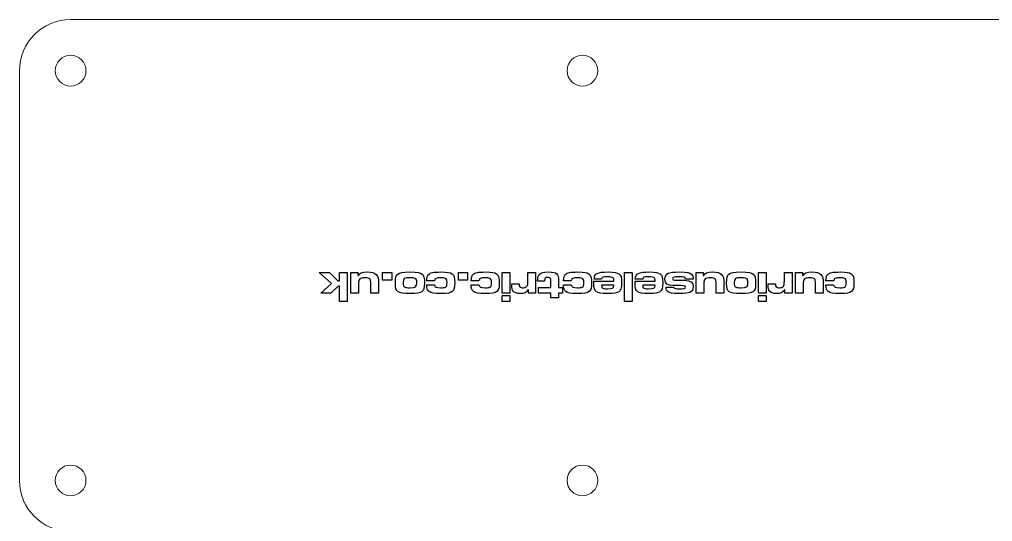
# Model space of a CAD drawing. Header units: millimetres. Extents: x -100 to 87, y -104 to 146.
# Drawn here: x -99.9 to -4.8, y 96.9 to 145.9 of the extents above; entities that cross this region are included whole.
import ezdxf

# ---------------------------------------------------------------- set-up
doc = ezdxf.new("R2010")
doc.units = ezdxf.units.MM
doc.header["$MEASUREMENT"] = 0
doc.layers.add('Layer 1', color=7, linetype='Continuous')

msp = doc.modelspace()

# ---------------------------------------------------------------- linework, layer by layer
at = {"layer": 'Layer 1', "color": 250, "lineweight": 20}
for points, knots in [([(54.1016, 110.9455), (54.1016, 110.9455), (54.1016, 110.9455), (54.1016, 110.9455), (54.1016, 110.9455), (51.9325, 110.9455), (50.1587, 109.2167), (50.1029, 107.0485), (50.1029, 107.0485), (50.1029, 107.0485), (50.1016, 100.9457), (50.1016, 100.9457), (50.1016, 100.9457), (50.1011, 98.1956), (47.8515, 95.9455), (45.1013, 95.9455), (45.1013, 95.9455), (45.1013, 95.9455), (-94.8981, 95.9455), (-94.8981, 95.9455), (-94.8981, 95.9455), (-97.6484, 95.9455), (-99.8984, 98.1956), (-99.8984, 100.9457), (-99.8984, 100.9457), (-99.8984, 100.9457), (-99.8984, 140.9453), (-99.8984, 140.9453), (-99.8984, 140.9453), (-99.8984, 143.6954), (-97.6484, 145.9455), (-94.8981, 145.9455), (-94.8981, 145.9455), (-94.8981, 145.9455), (45.1013, 145.9455), (45.1013, 145.9455), (45.1013, 145.9455), (47.8516, 145.9455), (50.101, 143.6954), (50.1016, 140.9453), (50.1016, 140.9453), (50.1016, 140.9453), (50.1029, 134.8425), (50.1029, 134.8425), (50.1029, 134.8425), (50.1587, 132.6743), (51.9325, 130.9455), (54.1016, 130.9455), (54.1016, 130.9455), (54.1016, 130.9455), (54.1016, 130.9455), (54.1016, 130.9455), (54.1016, 130.9455), (54.1016, 130.9455), (62.2716, 130.9455), (62.2716, 130.9455), (62.2716, 130.9455), (63.8286, 130.9455), (65.1023, 129.8324), (65.1023, 128.4719), (65.1023, 128.4719), (65.1023, 128.4719), (65.1023, 113.419), (65.1023, 113.419), (65.1023, 113.419), (65.1023, 112.0585), (63.8284, 110.9455), (62.2716, 110.9455), (62.2716, 110.9455), (62.2716, 110.9455), (54.1016, 110.9455), (54.1016, 110.9455)], [0, 0, 0, 0, 0.0526316, 0.0526316, 0.0526316, 0.0526316, 0.1052632, 0.1052632, 0.1052632, 0.1052632, 0.1578947, 0.1578947, 0.1578947, 0.1578947, 0.2105263, 0.2105263, 0.2105263, 0.2105263, 0.2631579, 0.2631579, 0.2631579, 0.2631579, 0.3157895, 0.3157895, 0.3157895, 0.3157895, 0.3684211, 0.3684211, 0.3684211, 0.3684211, 0.4210526, 0.4210526, 0.4210526, 0.4210526, 0.4736842, 0.4736842, 0.4736842, 0.4736842, 0.5263158, 0.5263158, 0.5263158, 0.5263158, 0.5789474, 0.5789474, 0.5789474, 0.5789474, 0.6315789, 0.6315789, 0.6315789, 0.6315789, 0.6842105, 0.6842105, 0.6842105, 0.6842105, 0.7368421, 0.7368421, 0.7368421, 0.7368421, 0.7894737, 0.7894737, 0.7894737, 0.7894737, 0.8421053, 0.8421053, 0.8421053, 0.8421053, 0.8947368, 0.8947368, 0.8947368, 0.8947368, 1, 1, 1, 1]), ([(-96.3984, 140.9454), (-96.3984, 140.117), (-95.7268, 139.4454), (-94.8984, 139.4454), (-94.8984, 139.4454), (-94.07, 139.4454), (-93.3984, 140.117), (-93.3984, 140.9454), (-93.3984, 140.9454), (-93.3984, 141.7738), (-94.07, 142.4454), (-94.8984, 142.4454), (-94.8984, 142.4454), (-95.7268, 142.4454), (-96.3984, 141.7738), (-96.3984, 140.9454)], [0, 0, 0, 0, 0.2, 0.2, 0.2, 0.2, 0.4, 0.4, 0.4, 0.4, 0.6, 0.6, 0.6, 0.6, 1, 1, 1, 1]), ([(-43.3985, 140.9453), (-43.3985, 140.1169), (-44.0701, 139.4453), (-44.8985, 139.4453), (-44.8985, 139.4453), (-45.7269, 139.4453), (-46.3985, 140.1169), (-46.3985, 140.9453), (-46.3985, 140.9453), (-46.3985, 141.7737), (-45.7269, 142.4453), (-44.8985, 142.4453), (-44.8985, 142.4453), (-44.0701, 142.4453), (-43.3985, 141.7737), (-43.3985, 140.9453)], [0, 0, 0, 0, 0.2, 0.2, 0.2, 0.2, 0.4, 0.4, 0.4, 0.4, 0.6, 0.6, 0.6, 0.6, 1, 1, 1, 1]), ([(-96.3984, 100.9455), (-96.3984, 100.1171), (-95.7268, 99.4455), (-94.8984, 99.4455), (-94.8984, 99.4455), (-94.07, 99.4455), (-93.3984, 100.1171), (-93.3984, 100.9455), (-93.3984, 100.9455), (-93.3984, 101.7739), (-94.07, 102.4455), (-94.8984, 102.4455), (-94.8984, 102.4455), (-95.7268, 102.4455), (-96.3984, 101.7739), (-96.3984, 100.9455)], [0, 0, 0, 0, 0.2, 0.2, 0.2, 0.2, 0.4, 0.4, 0.4, 0.4, 0.6, 0.6, 0.6, 0.6, 1, 1, 1, 1]), ([(-43.3985, 100.9454), (-43.3985, 100.117), (-44.0701, 99.4454), (-44.8985, 99.4454), (-44.8985, 99.4454), (-45.7269, 99.4454), (-46.3985, 100.117), (-46.3985, 100.9454), (-46.3985, 100.9454), (-46.3985, 101.7738), (-45.7269, 102.4454), (-44.8985, 102.4454), (-44.8985, 102.4454), (-44.0701, 102.4454), (-43.3985, 101.7738), (-43.3985, 100.9454)], [0, 0, 0, 0, 0.2, 0.2, 0.2, 0.2, 0.4, 0.4, 0.4, 0.4, 0.6, 0.6, 0.6, 0.6, 1, 1, 1, 1])]:
    msp.add_open_spline(points, degree=3, knots=knots, dxfattribs=at)
at = {"layer": 'Layer 1', "color": 250}
for points, knots in [([(-67.8677, 118.4218), (-67.8677, 118.4218), (-67.8677, 121.2454), (-67.8677, 121.2454), (-67.8677, 121.2454), (-67.8677, 121.2454), (-68.617, 121.2454), (-68.617, 121.2454), (-68.617, 121.2454), (-68.617, 121.2454), (-68.617, 120.4411), (-68.617, 120.4411), (-68.617, 120.4411), (-68.617, 120.4411), (-68.8075, 120.4411), (-68.8075, 120.4411), (-68.8075, 120.4411), (-68.8075, 120.4411), (-69.6119, 121.2454), (-69.6119, 121.2454), (-69.6119, 121.2454), (-69.6119, 121.2454), (-70.6067, 121.2454), (-70.6067, 121.2454), (-70.6067, 121.2454), (-70.6067, 121.2454), (-69.4298, 120.1744), (-69.4298, 120.1744), (-69.4298, 120.1744), (-69.4298, 120.1744), (-70.467, 119.243), (-70.467, 119.243), (-70.467, 119.243), (-70.467, 119.243), (-69.4637, 119.243), (-69.4637, 119.243), (-69.4637, 119.243), (-69.4637, 119.243), (-68.7779, 119.895), (-68.7779, 119.895), (-68.7779, 119.895), (-68.7779, 119.895), (-68.617, 119.895), (-68.617, 119.895), (-68.617, 119.895), (-68.617, 119.895), (-68.617, 118.4218), (-68.617, 118.4218), (-68.617, 118.4218), (-68.617, 118.4218), (-67.8677, 118.4218), (-67.8677, 118.4218)], [0, 0, 0, 0, 0.0714286, 0.0714286, 0.0714286, 0.0714286, 0.1428571, 0.1428571, 0.1428571, 0.1428571, 0.2142857, 0.2142857, 0.2142857, 0.2142857, 0.2857143, 0.2857143, 0.2857143, 0.2857143, 0.3571429, 0.3571429, 0.3571429, 0.3571429, 0.4285714, 0.4285714, 0.4285714, 0.4285714, 0.5, 0.5, 0.5, 0.5, 0.5714286, 0.5714286, 0.5714286, 0.5714286, 0.6428571, 0.6428571, 0.6428571, 0.6428571, 0.7142857, 0.7142857, 0.7142857, 0.7142857, 0.7857143, 0.7857143, 0.7857143, 0.7857143, 0.8571429, 0.8571429, 0.8571429, 0.8571429, 1, 1, 1, 1]), ([(-67.5333, 121.2454), (-67.5333, 121.2454), (-67.5333, 119.243), (-67.5333, 119.243), (-67.5333, 119.243), (-67.5333, 119.243), (-66.784, 119.243), (-66.784, 119.243), (-66.784, 119.243), (-66.784, 119.243), (-66.784, 120.0474), (-66.784, 120.0474), (-66.784, 120.0474), (-66.784, 120.4199), (-66.7586, 120.5257), (-66.6528, 120.6189), (-66.6528, 120.6189), (-66.5596, 120.6993), (-66.4199, 120.7289), (-66.1575, 120.7289), (-66.1575, 120.7289), (-65.8781, 120.7289), (-65.7553, 120.7035), (-65.6706, 120.6189), (-65.6706, 120.6189), (-65.5902, 120.5384), (-65.569, 120.4495), (-65.569, 120.1574), (-65.569, 120.1574), (-65.569, 120.1574), (-65.569, 119.243), (-65.569, 119.243), (-65.569, 119.243), (-65.569, 119.243), (-64.8197, 119.243), (-64.8197, 119.243), (-64.8197, 119.243), (-64.8197, 119.243), (-64.8197, 120.1574), (-64.8197, 120.1574), (-64.8197, 120.1574), (-64.8197, 120.7035), (-64.8578, 120.8559), (-65.0399, 121.0422), (-65.0399, 121.0422), (-65.2177, 121.2242), (-65.4717, 121.2962), (-65.9331, 121.2962), (-65.9331, 121.2962), (-66.4369, 121.2962), (-66.6739, 121.1988), (-66.7882, 120.9448), (-66.7882, 120.9448), (-66.7882, 120.9448), (-66.8263, 120.9448), (-66.8263, 120.9448), (-66.8263, 120.9448), (-66.8263, 120.9448), (-66.8263, 121.2454), (-66.8263, 121.2454), (-66.8263, 121.2454), (-66.8263, 121.2454), (-67.5333, 121.2454), (-67.5333, 121.2454)], [0, 0, 0, 0, 0.0588235, 0.0588235, 0.0588235, 0.0588235, 0.1176471, 0.1176471, 0.1176471, 0.1176471, 0.1764706, 0.1764706, 0.1764706, 0.1764706, 0.2352941, 0.2352941, 0.2352941, 0.2352941, 0.2941176, 0.2941176, 0.2941176, 0.2941176, 0.3529412, 0.3529412, 0.3529412, 0.3529412, 0.4117647, 0.4117647, 0.4117647, 0.4117647, 0.4705882, 0.4705882, 0.4705882, 0.4705882, 0.5294118, 0.5294118, 0.5294118, 0.5294118, 0.5882353, 0.5882353, 0.5882353, 0.5882353, 0.6470588, 0.6470588, 0.6470588, 0.6470588, 0.7058824, 0.7058824, 0.7058824, 0.7058824, 0.7647059, 0.7647059, 0.7647059, 0.7647059, 0.8235294, 0.8235294, 0.8235294, 0.8235294, 0.8823529, 0.8823529, 0.8823529, 0.8823529, 1, 1, 1, 1]), ([(-63.5201, 120.4961), (-63.5201, 120.4961), (-63.5201, 121.2454), (-63.5201, 121.2454), (-63.5201, 121.2454), (-63.5201, 121.2454), (-64.4218, 121.2454), (-64.4218, 121.2454), (-64.4218, 121.2454), (-64.4218, 121.2454), (-64.4218, 120.4961), (-64.4218, 120.4961), (-64.4218, 120.4961), (-64.4218, 120.4961), (-63.5201, 120.4961), (-63.5201, 120.4961)], [0, 0, 0, 0, 0.2, 0.2, 0.2, 0.2, 0.4, 0.4, 0.4, 0.4, 0.6, 0.6, 0.6, 0.6, 1, 1, 1, 1]), ([(-61.7506, 119.1922), (-61.0732, 119.1922), (-60.7769, 119.2388), (-60.5906, 119.3743), (-60.5906, 119.3743), (-60.3959, 119.5182), (-60.3324, 119.7129), (-60.3324, 120.1786), (-60.3324, 120.1786), (-60.3324, 120.7586), (-60.379, 120.9448), (-60.5652, 121.0972), (-60.5652, 121.0972), (-60.7557, 121.2539), (-61.014, 121.2962), (-61.7548, 121.2962), (-61.7548, 121.2962), (-62.4871, 121.2962), (-62.7454, 121.2539), (-62.9359, 121.0972), (-62.9359, 121.0972), (-63.1179, 120.9491), (-63.1687, 120.7543), (-63.1687, 120.2082), (-63.1687, 120.2082), (-63.1687, 119.7087), (-63.1094, 119.5224), (-62.9105, 119.3743), (-62.9105, 119.3743), (-62.7242, 119.2388), (-62.4279, 119.1922), (-61.7506, 119.1922)], [0, 0, 0, 0, 0.1111111, 0.1111111, 0.1111111, 0.1111111, 0.2222222, 0.2222222, 0.2222222, 0.2222222, 0.3333333, 0.3333333, 0.3333333, 0.3333333, 0.4444444, 0.4444444, 0.4444444, 0.4444444, 0.5555556, 0.5555556, 0.5555556, 0.5555556, 0.6666667, 0.6666667, 0.6666667, 0.6666667, 0.7777778, 0.7777778, 0.7777778, 0.7777778, 1, 1, 1, 1]), ([(-61.7548, 119.7553), (-61.9749, 119.7553), (-62.157, 119.7764), (-62.2459, 119.8188), (-62.2459, 119.8188), (-62.3771, 119.8738), (-62.4194, 119.9754), (-62.4194, 120.2379), (-62.4194, 120.2379), (-62.4194, 120.6612), (-62.3221, 120.7332), (-61.7548, 120.7332), (-61.7548, 120.7332), (-61.5093, 120.7332), (-61.3357, 120.712), (-61.2426, 120.6654), (-61.2426, 120.6654), (-61.1156, 120.6104), (-61.0817, 120.5173), (-61.0817, 120.259), (-61.0817, 120.259), (-61.0817, 119.8315), (-61.1875, 119.7553), (-61.7548, 119.7553)], [0, 0, 0, 0, 0.1428571, 0.1428571, 0.1428571, 0.1428571, 0.2857143, 0.2857143, 0.2857143, 0.2857143, 0.4285714, 0.4285714, 0.4285714, 0.4285714, 0.5714286, 0.5714286, 0.5714286, 0.5714286, 0.7142857, 0.7142857, 0.7142857, 0.7142857, 1, 1, 1, 1]), ([(-59.3503, 120.4411), (-59.3164, 120.6697), (-59.1852, 120.7332), (-58.7534, 120.7332), (-58.7534, 120.7332), (-58.5502, 120.7332), (-58.3808, 120.712), (-58.2919, 120.6697), (-58.2919, 120.6697), (-58.1649, 120.6146), (-58.1226, 120.5088), (-58.1226, 120.2548), (-58.1226, 120.2548), (-58.1226, 119.9923), (-58.1649, 119.8653), (-58.275, 119.8145), (-58.275, 119.8145), (-58.3597, 119.7722), (-58.529, 119.751), (-58.7407, 119.751), (-58.7407, 119.751), (-59.1767, 119.751), (-59.3291, 119.8272), (-59.3545, 120.0558), (-59.3545, 120.0558), (-59.3545, 120.0558), (-60.1165, 120.0558), (-60.1165, 120.0558), (-60.1165, 120.0558), (-60.1038, 119.6791), (-60.0487, 119.5224), (-59.8879, 119.3954), (-59.8879, 119.3954), (-59.6974, 119.243), (-59.401, 119.188), (-58.7407, 119.188), (-58.7407, 119.188), (-58.0676, 119.188), (-57.8009, 119.2346), (-57.6104, 119.3912), (-57.6104, 119.3912), (-57.4326, 119.5351), (-57.3733, 119.7468), (-57.3733, 120.2294), (-57.3733, 120.2294), (-57.3733, 120.7586), (-57.4368, 120.9745), (-57.6315, 121.1099), (-57.6315, 121.1099), (-57.8305, 121.2539), (-58.0887, 121.2962), (-58.7026, 121.2962), (-58.7026, 121.2962), (-59.4899, 121.2962), (-59.7355, 121.2454), (-59.926, 121.0507), (-59.926, 121.0507), (-60.0572, 120.9194), (-60.0995, 120.7755), (-60.1122, 120.4411), (-60.1122, 120.4411), (-60.1122, 120.4411), (-59.3503, 120.4411), (-59.3503, 120.4411)], [0, 0, 0, 0, 0.0588235, 0.0588235, 0.0588235, 0.0588235, 0.1176471, 0.1176471, 0.1176471, 0.1176471, 0.1764706, 0.1764706, 0.1764706, 0.1764706, 0.2352941, 0.2352941, 0.2352941, 0.2352941, 0.2941176, 0.2941176, 0.2941176, 0.2941176, 0.3529412, 0.3529412, 0.3529412, 0.3529412, 0.4117647, 0.4117647, 0.4117647, 0.4117647, 0.4705882, 0.4705882, 0.4705882, 0.4705882, 0.5294118, 0.5294118, 0.5294118, 0.5294118, 0.5882353, 0.5882353, 0.5882353, 0.5882353, 0.6470588, 0.6470588, 0.6470588, 0.6470588, 0.7058824, 0.7058824, 0.7058824, 0.7058824, 0.7647059, 0.7647059, 0.7647059, 0.7647059, 0.8235294, 0.8235294, 0.8235294, 0.8235294, 0.8823529, 0.8823529, 0.8823529, 0.8823529, 1, 1, 1, 1]), ([(-56.116, 120.4961), (-56.116, 120.4961), (-56.116, 121.2454), (-56.116, 121.2454), (-56.116, 121.2454), (-56.116, 121.2454), (-57.0177, 121.2454), (-57.0177, 121.2454), (-57.0177, 121.2454), (-57.0177, 121.2454), (-57.0177, 120.4961), (-57.0177, 120.4961), (-57.0177, 120.4961), (-57.0177, 120.4961), (-56.116, 120.4961), (-56.116, 120.4961)], [0, 0, 0, 0, 0.2, 0.2, 0.2, 0.2, 0.4, 0.4, 0.4, 0.4, 0.6, 0.6, 0.6, 0.6, 1, 1, 1, 1]), ([(-55.0069, 120.4411), (-54.973, 120.6697), (-54.8418, 120.7332), (-54.41, 120.7332), (-54.41, 120.7332), (-54.2068, 120.7332), (-54.0374, 120.712), (-53.9485, 120.6697), (-53.9485, 120.6697), (-53.8215, 120.6146), (-53.7792, 120.5088), (-53.7792, 120.2548), (-53.7792, 120.2548), (-53.7792, 119.9923), (-53.8215, 119.8653), (-53.9316, 119.8145), (-53.9316, 119.8145), (-54.0163, 119.7722), (-54.1856, 119.751), (-54.3973, 119.751), (-54.3973, 119.751), (-54.8333, 119.751), (-54.9857, 119.8272), (-55.0111, 120.0558), (-55.0111, 120.0558), (-55.0111, 120.0558), (-55.7731, 120.0558), (-55.7731, 120.0558), (-55.7731, 120.0558), (-55.7604, 119.6791), (-55.7053, 119.5224), (-55.5445, 119.3954), (-55.5445, 119.3954), (-55.354, 119.243), (-55.0576, 119.188), (-54.3973, 119.188), (-54.3973, 119.188), (-53.7242, 119.188), (-53.4575, 119.2346), (-53.267, 119.3912), (-53.267, 119.3912), (-53.0892, 119.5351), (-53.0299, 119.7468), (-53.0299, 120.2294), (-53.0299, 120.2294), (-53.0299, 120.7586), (-53.0934, 120.9745), (-53.2881, 121.1099), (-53.2881, 121.1099), (-53.4871, 121.2539), (-53.7453, 121.2962), (-54.3592, 121.2962), (-54.3592, 121.2962), (-55.1465, 121.2962), (-55.3921, 121.2454), (-55.5826, 121.0507), (-55.5826, 121.0507), (-55.7138, 120.9194), (-55.7561, 120.7755), (-55.7688, 120.4411), (-55.7688, 120.4411), (-55.7688, 120.4411), (-55.0069, 120.4411), (-55.0069, 120.4411)], [0, 0, 0, 0, 0.0588235, 0.0588235, 0.0588235, 0.0588235, 0.1176471, 0.1176471, 0.1176471, 0.1176471, 0.1764706, 0.1764706, 0.1764706, 0.1764706, 0.2352941, 0.2352941, 0.2352941, 0.2352941, 0.2941176, 0.2941176, 0.2941176, 0.2941176, 0.3529412, 0.3529412, 0.3529412, 0.3529412, 0.4117647, 0.4117647, 0.4117647, 0.4117647, 0.4705882, 0.4705882, 0.4705882, 0.4705882, 0.5294118, 0.5294118, 0.5294118, 0.5294118, 0.5882353, 0.5882353, 0.5882353, 0.5882353, 0.6470588, 0.6470588, 0.6470588, 0.6470588, 0.7058824, 0.7058824, 0.7058824, 0.7058824, 0.7647059, 0.7647059, 0.7647059, 0.7647059, 0.8235294, 0.8235294, 0.8235294, 0.8235294, 0.8823529, 0.8823529, 0.8823529, 0.8823529, 1, 1, 1, 1]), ([(-51.9969, 119.243), (-51.9969, 119.243), (-51.9969, 121.2454), (-51.9969, 121.2454), (-51.9969, 121.2454), (-51.9969, 121.2454), (-52.7462, 121.2454), (-52.7462, 121.2454), (-52.7462, 121.2454), (-52.7462, 121.2454), (-52.7462, 119.243), (-52.7462, 119.243), (-52.7462, 119.243), (-52.7462, 119.243), (-51.9969, 119.243), (-51.9969, 119.243)], [0, 0, 0, 0, 0.2, 0.2, 0.2, 0.2, 0.4, 0.4, 0.4, 0.4, 0.6, 0.6, 0.6, 0.6, 1, 1, 1, 1]), ([(-49.4739, 119.243), (-49.4739, 119.243), (-49.4739, 121.2454), (-49.4739, 121.2454), (-49.4739, 121.2454), (-49.4739, 121.2454), (-50.2232, 121.2454), (-50.2232, 121.2454), (-50.2232, 121.2454), (-50.2232, 121.2454), (-50.2232, 120.4157), (-50.2232, 120.4157), (-50.2232, 120.4157), (-50.2232, 120.1066), (-50.2444, 119.9966), (-50.3164, 119.8992), (-50.3164, 119.8992), (-50.3883, 119.8103), (-50.528, 119.7553), (-50.6931, 119.7553), (-50.6931, 119.7553), (-50.8498, 119.7553), (-50.9683, 119.7891), (-51.0233, 119.8484), (-51.0233, 119.8484), (-51.0699, 119.8992), (-51.0911, 119.9712), (-51.0911, 120.1109), (-51.0911, 120.1109), (-51.0911, 120.1109), (-51.0911, 120.1278), (-51.0911, 120.1278), (-51.0911, 120.1278), (-51.0911, 120.1278), (-51.0911, 120.132), (-51.0911, 120.132), (-51.0911, 120.132), (-51.0911, 120.132), (-51.798, 120.132), (-51.798, 120.132), (-51.798, 120.132), (-51.798, 120.132), (-51.798, 119.9966), (-51.798, 119.9966), (-51.798, 119.9966), (-51.798, 119.7002), (-51.7599, 119.5436), (-51.6625, 119.4166), (-51.6625, 119.4166), (-51.5398, 119.2642), (-51.3239, 119.1922), (-50.9895, 119.1922), (-50.9895, 119.1922), (-50.5704, 119.1922), (-50.3587, 119.2896), (-50.219, 119.5436), (-50.219, 119.5436), (-50.219, 119.5436), (-50.1809, 119.5436), (-50.1809, 119.5436), (-50.1809, 119.5436), (-50.1809, 119.5436), (-50.1809, 119.243), (-50.1809, 119.243), (-50.1809, 119.243), (-50.1809, 119.243), (-49.4739, 119.243), (-49.4739, 119.243)], [0, 0, 0, 0, 0.0555556, 0.0555556, 0.0555556, 0.0555556, 0.1111111, 0.1111111, 0.1111111, 0.1111111, 0.1666667, 0.1666667, 0.1666667, 0.1666667, 0.2222222, 0.2222222, 0.2222222, 0.2222222, 0.2777778, 0.2777778, 0.2777778, 0.2777778, 0.3333333, 0.3333333, 0.3333333, 0.3333333, 0.3888889, 0.3888889, 0.3888889, 0.3888889, 0.4444444, 0.4444444, 0.4444444, 0.4444444, 0.5, 0.5, 0.5, 0.5, 0.5555556, 0.5555556, 0.5555556, 0.5555556, 0.6111111, 0.6111111, 0.6111111, 0.6111111, 0.6666667, 0.6666667, 0.6666667, 0.6666667, 0.7222222, 0.7222222, 0.7222222, 0.7222222, 0.7777778, 0.7777778, 0.7777778, 0.7777778, 0.8333333, 0.8333333, 0.8333333, 0.8333333, 0.8888889, 0.8888889, 0.8888889, 0.8888889, 1, 1, 1, 1]), ([(-47.2472, 118.7816), (-47.2472, 118.7816), (-47.2472, 119.243), (-47.2472, 119.243), (-47.2472, 119.243), (-47.2472, 119.243), (-46.8535, 119.243), (-46.8535, 119.243), (-46.8535, 119.243), (-46.8535, 119.243), (-46.8535, 119.7807), (-46.8535, 119.7807), (-46.8535, 119.7807), (-46.8535, 119.7807), (-47.2472, 119.7807), (-47.2472, 119.7807), (-47.2472, 119.7807), (-47.2472, 119.7807), (-47.2472, 120.3649), (-47.2472, 120.3649), (-47.2472, 120.3649), (-47.2472, 120.6231), (-47.2472, 120.6231), (-47.2514, 120.6824), (-47.2514, 120.6824), (-47.2641, 120.8983), (-47.3022, 121.0083), (-47.4081, 121.1099), (-47.4081, 121.1099), (-47.5562, 121.2539), (-47.751, 121.2962), (-48.2293, 121.2962), (-48.2293, 121.2962), (-48.7458, 121.2962), (-48.9744, 121.2285), (-49.1268, 121.0422), (-49.1268, 121.0422), (-49.2411, 120.894), (-49.2707, 120.7713), (-49.2792, 120.3903), (-49.2792, 120.3903), (-49.2792, 120.3903), (-48.5934, 120.3903), (-48.5934, 120.3903), (-48.5934, 120.3903), (-48.5934, 120.3903), (-48.5934, 120.4707), (-48.5934, 120.4707), (-48.5934, 120.4707), (-48.5934, 120.7078), (-48.5341, 120.7628), (-48.2928, 120.7628), (-48.2928, 120.7628), (-48.1447, 120.7628), (-48.0685, 120.7332), (-48.0304, 120.6612), (-48.0304, 120.6612), (-48.0007, 120.6062), (-47.9965, 120.5765), (-47.9965, 120.3649), (-47.9965, 120.3649), (-47.9965, 120.3649), (-47.9965, 119.7807), (-47.9965, 119.7807), (-47.9965, 119.7807), (-47.9965, 119.7807), (-49.1818, 119.7807), (-49.1818, 119.7807), (-49.1818, 119.7807), (-49.1818, 119.7807), (-49.1818, 119.243), (-49.1818, 119.243), (-49.1818, 119.243), (-49.1818, 119.243), (-47.9965, 119.243), (-47.9965, 119.243), (-47.9965, 119.243), (-47.9965, 119.243), (-47.9965, 118.7816), (-47.9965, 118.7816), (-47.9965, 118.7816), (-47.9965, 118.7816), (-47.2472, 118.7816), (-47.2472, 118.7816)], [0, 0, 0, 0, 0.0454545, 0.0454545, 0.0454545, 0.0454545, 0.0909091, 0.0909091, 0.0909091, 0.0909091, 0.1363636, 0.1363636, 0.1363636, 0.1363636, 0.1818182, 0.1818182, 0.1818182, 0.1818182, 0.2272727, 0.2272727, 0.2272727, 0.2272727, 0.2727273, 0.2727273, 0.2727273, 0.2727273, 0.3181818, 0.3181818, 0.3181818, 0.3181818, 0.3636364, 0.3636364, 0.3636364, 0.3636364, 0.4090909, 0.4090909, 0.4090909, 0.4090909, 0.4545455, 0.4545455, 0.4545455, 0.4545455, 0.5, 0.5, 0.5, 0.5, 0.5454545, 0.5454545, 0.5454545, 0.5454545, 0.5909091, 0.5909091, 0.5909091, 0.5909091, 0.6363636, 0.6363636, 0.6363636, 0.6363636, 0.6818182, 0.6818182, 0.6818182, 0.6818182, 0.7272727, 0.7272727, 0.7272727, 0.7272727, 0.7727273, 0.7727273, 0.7727273, 0.7727273, 0.8181818, 0.8181818, 0.8181818, 0.8181818, 0.8636364, 0.8636364, 0.8636364, 0.8636364, 0.9090909, 0.9090909, 0.9090909, 0.9090909, 1, 1, 1, 1]), ([(-45.9857, 120.4411), (-45.9518, 120.6697), (-45.8206, 120.7332), (-45.3888, 120.7332), (-45.3888, 120.7332), (-45.1856, 120.7332), (-45.0162, 120.712), (-44.9273, 120.6697), (-44.9273, 120.6697), (-44.8003, 120.6146), (-44.758, 120.5088), (-44.758, 120.2548), (-44.758, 120.2548), (-44.758, 119.9923), (-44.8003, 119.8653), (-44.9104, 119.8145), (-44.9104, 119.8145), (-44.9951, 119.7722), (-45.1644, 119.751), (-45.3761, 119.751), (-45.3761, 119.751), (-45.8121, 119.751), (-45.9645, 119.8272), (-45.9899, 120.0558), (-45.9899, 120.0558), (-45.9899, 120.0558), (-46.7519, 120.0558), (-46.7519, 120.0558), (-46.7519, 120.0558), (-46.7392, 119.6791), (-46.6841, 119.5224), (-46.5233, 119.3954), (-46.5233, 119.3954), (-46.3328, 119.243), (-46.0364, 119.188), (-45.3761, 119.188), (-45.3761, 119.188), (-44.703, 119.188), (-44.4363, 119.2346), (-44.2458, 119.3912), (-44.2458, 119.3912), (-44.068, 119.5351), (-44.0087, 119.7468), (-44.0087, 120.2294), (-44.0087, 120.2294), (-44.0087, 120.7586), (-44.0722, 120.9745), (-44.2669, 121.1099), (-44.2669, 121.1099), (-44.4659, 121.2539), (-44.7241, 121.2962), (-45.338, 121.2962), (-45.338, 121.2962), (-46.1253, 121.2962), (-46.3709, 121.2454), (-46.5614, 121.0507), (-46.5614, 121.0507), (-46.6926, 120.9194), (-46.7349, 120.7755), (-46.7476, 120.4411), (-46.7476, 120.4411), (-46.7476, 120.4411), (-45.9857, 120.4411), (-45.9857, 120.4411)], [0, 0, 0, 0, 0.0588235, 0.0588235, 0.0588235, 0.0588235, 0.1176471, 0.1176471, 0.1176471, 0.1176471, 0.1764706, 0.1764706, 0.1764706, 0.1764706, 0.2352941, 0.2352941, 0.2352941, 0.2352941, 0.2941176, 0.2941176, 0.2941176, 0.2941176, 0.3529412, 0.3529412, 0.3529412, 0.3529412, 0.4117647, 0.4117647, 0.4117647, 0.4117647, 0.4705882, 0.4705882, 0.4705882, 0.4705882, 0.5294118, 0.5294118, 0.5294118, 0.5294118, 0.5882353, 0.5882353, 0.5882353, 0.5882353, 0.6470588, 0.6470588, 0.6470588, 0.6470588, 0.7058824, 0.7058824, 0.7058824, 0.7058824, 0.7647059, 0.7647059, 0.7647059, 0.7647059, 0.8235294, 0.8235294, 0.8235294, 0.8235294, 0.8823529, 0.8823529, 0.8823529, 0.8823529, 1, 1, 1, 1]), ([(-43.0223, 120.6062), (-42.9927, 120.784), (-42.8996, 120.8178), (-42.4254, 120.8178), (-42.4254, 120.8178), (-42.1587, 120.8178), (-41.9936, 120.7924), (-41.9174, 120.7332), (-41.9174, 120.7332), (-41.8455, 120.6781), (-41.8243, 120.6104), (-41.8243, 120.4072), (-41.8243, 120.4072), (-41.8243, 120.4072), (-43.7801, 120.4072), (-43.7801, 120.4072), (-43.7801, 120.4072), (-43.7843, 120.3225), (-43.7843, 120.2294), (-43.7843, 120.204), (-43.7843, 120.204), (-43.7843, 119.7341), (-43.7123, 119.5055), (-43.5176, 119.3616), (-43.5176, 119.3616), (-43.3356, 119.2261), (-43.0985, 119.188), (-42.4424, 119.188), (-42.4424, 119.188), (-41.7947, 119.188), (-41.5407, 119.2303), (-41.3459, 119.3658), (-41.3459, 119.3658), (-41.1385, 119.514), (-41.075, 119.7172), (-41.075, 120.2506), (-41.075, 120.2506), (-41.075, 120.7586), (-41.1343, 120.9618), (-41.329, 121.1099), (-41.329, 121.1099), (-41.511, 121.2454), (-41.7862, 121.2962), (-42.3662, 121.2962), (-42.3662, 121.2962), (-43.4372, 121.2962), (-43.7123, 121.1607), (-43.7674, 120.6062), (-43.7674, 120.6062), (-43.7674, 120.6062), (-43.0223, 120.6062), (-43.0223, 120.6062)], [0, 0, 0, 0, 0.0714286, 0.0714286, 0.0714286, 0.0714286, 0.1428571, 0.1428571, 0.1428571, 0.1428571, 0.2142857, 0.2142857, 0.2142857, 0.2142857, 0.2857143, 0.2857143, 0.2857143, 0.2857143, 0.3571429, 0.3571429, 0.3571429, 0.3571429, 0.4285714, 0.4285714, 0.4285714, 0.4285714, 0.5, 0.5, 0.5, 0.5, 0.5714286, 0.5714286, 0.5714286, 0.5714286, 0.6428571, 0.6428571, 0.6428571, 0.6428571, 0.7142857, 0.7142857, 0.7142857, 0.7142857, 0.7857143, 0.7857143, 0.7857143, 0.7857143, 0.8571429, 0.8571429, 0.8571429, 0.8571429, 1, 1, 1, 1]), ([(-40.042, 118.4218), (-40.042, 118.4218), (-40.042, 121.2454), (-40.042, 121.2454), (-40.042, 121.2454), (-40.042, 121.2454), (-40.7913, 121.2454), (-40.7913, 121.2454), (-40.7913, 121.2454), (-40.7913, 121.2454), (-40.7913, 118.4218), (-40.7913, 118.4218), (-40.7913, 118.4218), (-40.7913, 118.4218), (-40.042, 118.4218), (-40.042, 118.4218)], [0, 0, 0, 0, 0.2, 0.2, 0.2, 0.2, 0.4, 0.4, 0.4, 0.4, 0.6, 0.6, 0.6, 0.6, 1, 1, 1, 1]), ([(-39.0006, 120.6062), (-38.971, 120.784), (-38.8779, 120.8178), (-38.4037, 120.8178), (-38.4037, 120.8178), (-38.137, 120.8178), (-37.9719, 120.7924), (-37.8957, 120.7332), (-37.8957, 120.7332), (-37.8238, 120.6781), (-37.8026, 120.6104), (-37.8026, 120.4072), (-37.8026, 120.4072), (-37.8026, 120.4072), (-39.7584, 120.4072), (-39.7584, 120.4072), (-39.7584, 120.4072), (-39.7626, 120.3225), (-39.7626, 120.2294), (-39.7626, 120.204), (-39.7626, 120.204), (-39.7626, 119.7341), (-39.6906, 119.5055), (-39.4959, 119.3616), (-39.4959, 119.3616), (-39.3139, 119.2261), (-39.0768, 119.188), (-38.4207, 119.188), (-38.4207, 119.188), (-37.773, 119.188), (-37.519, 119.2303), (-37.3242, 119.3658), (-37.3242, 119.3658), (-37.1168, 119.514), (-37.0533, 119.7172), (-37.0533, 120.2506), (-37.0533, 120.2506), (-37.0533, 120.7586), (-37.1126, 120.9618), (-37.3073, 121.1099), (-37.3073, 121.1099), (-37.4893, 121.2454), (-37.7645, 121.2962), (-38.3445, 121.2962), (-38.3445, 121.2962), (-39.4155, 121.2962), (-39.6906, 121.1607), (-39.7457, 120.6062), (-39.7457, 120.6062), (-39.7457, 120.6062), (-39.0006, 120.6062), (-39.0006, 120.6062)], [0, 0, 0, 0, 0.0714286, 0.0714286, 0.0714286, 0.0714286, 0.1428571, 0.1428571, 0.1428571, 0.1428571, 0.2142857, 0.2142857, 0.2142857, 0.2142857, 0.2857143, 0.2857143, 0.2857143, 0.2857143, 0.3571429, 0.3571429, 0.3571429, 0.3571429, 0.4285714, 0.4285714, 0.4285714, 0.4285714, 0.5, 0.5, 0.5, 0.5, 0.5714286, 0.5714286, 0.5714286, 0.5714286, 0.6428571, 0.6428571, 0.6428571, 0.6428571, 0.7142857, 0.7142857, 0.7142857, 0.7142857, 0.7857143, 0.7857143, 0.7857143, 0.7857143, 0.8571429, 0.8571429, 0.8571429, 0.8571429, 1, 1, 1, 1]), ([(-34.0688, 120.6062), (-34.0731, 120.839), (-34.1239, 120.9787), (-34.2466, 121.0888), (-34.2466, 121.0888), (-34.4244, 121.2496), (-34.6742, 121.2962), (-35.4023, 121.2962), (-35.4023, 121.2962), (-35.9823, 121.2962), (-36.3463, 121.2581), (-36.5241, 121.1734), (-36.5241, 121.1734), (-36.7358, 121.0803), (-36.8332, 120.894), (-36.8332, 120.5935), (-36.8332, 120.5935), (-36.8332, 120.149), (-36.613, 119.9754), (-36.0331, 119.9712), (-36.0331, 119.9712), (-35.2584, 119.9669), (-35.1356, 119.9627), (-35.0129, 119.9542), (-35.0129, 119.9542), (-34.8901, 119.9458), (-34.8308, 119.9034), (-34.8308, 119.823), (-34.8308, 119.823), (-34.8308, 119.696), (-34.9748, 119.6579), (-35.4447, 119.6579), (-35.4447, 119.6579), (-35.6944, 119.6579), (-35.8511, 119.6791), (-35.9146, 119.7172), (-35.9146, 119.7172), (-35.94, 119.7299), (-35.9484, 119.751), (-35.9654, 119.8103), (-35.9654, 119.8103), (-35.9654, 119.8103), (-36.7273, 119.8103), (-36.7273, 119.8103), (-36.7273, 119.8103), (-36.7104, 119.569), (-36.6723, 119.4632), (-36.5665, 119.3785), (-36.5665, 119.3785), (-36.3971, 119.2346), (-36.1474, 119.1922), (-35.4658, 119.1922), (-35.4658, 119.1922), (-34.9197, 119.1922), (-34.5726, 119.2261), (-34.4075, 119.2938), (-34.4075, 119.2938), (-34.1874, 119.3827), (-34.0815, 119.569), (-34.0815, 119.8696), (-34.0815, 119.8696), (-34.0815, 120.2971), (-34.3186, 120.4749), (-34.8859, 120.4834), (-34.8859, 120.4834), (-35.6182, 120.4834), (-35.8087, 120.4876), (-35.9103, 120.4961), (-35.9103, 120.4961), (-36.0204, 120.5088), (-36.0839, 120.5638), (-36.0839, 120.6443), (-36.0839, 120.6443), (-36.0839, 120.7882), (-35.94, 120.8305), (-35.4574, 120.8305), (-35.4574, 120.8305), (-34.9875, 120.8305), (-34.8435, 120.7797), (-34.8308, 120.6062), (-34.8308, 120.6062), (-34.8308, 120.6062), (-34.0688, 120.6062), (-34.0688, 120.6062)], [0, 0, 0, 0, 0.0454545, 0.0454545, 0.0454545, 0.0454545, 0.0909091, 0.0909091, 0.0909091, 0.0909091, 0.1363636, 0.1363636, 0.1363636, 0.1363636, 0.1818182, 0.1818182, 0.1818182, 0.1818182, 0.2272727, 0.2272727, 0.2272727, 0.2272727, 0.2727273, 0.2727273, 0.2727273, 0.2727273, 0.3181818, 0.3181818, 0.3181818, 0.3181818, 0.3636364, 0.3636364, 0.3636364, 0.3636364, 0.4090909, 0.4090909, 0.4090909, 0.4090909, 0.4545455, 0.4545455, 0.4545455, 0.4545455, 0.5, 0.5, 0.5, 0.5, 0.5454545, 0.5454545, 0.5454545, 0.5454545, 0.5909091, 0.5909091, 0.5909091, 0.5909091, 0.6363636, 0.6363636, 0.6363636, 0.6363636, 0.6818182, 0.6818182, 0.6818182, 0.6818182, 0.7272727, 0.7272727, 0.7272727, 0.7272727, 0.7727273, 0.7727273, 0.7727273, 0.7727273, 0.8181818, 0.8181818, 0.8181818, 0.8181818, 0.8636364, 0.8636364, 0.8636364, 0.8636364, 0.9090909, 0.9090909, 0.9090909, 0.9090909, 1, 1, 1, 1]), ([(-33.7979, 121.2454), (-33.7979, 121.2454), (-33.7979, 119.243), (-33.7979, 119.243), (-33.7979, 119.243), (-33.7979, 119.243), (-33.0486, 119.243), (-33.0486, 119.243), (-33.0486, 119.243), (-33.0486, 119.243), (-33.0486, 120.0474), (-33.0486, 120.0474), (-33.0486, 120.0474), (-33.0486, 120.4199), (-33.0232, 120.5257), (-32.9174, 120.6189), (-32.9174, 120.6189), (-32.8242, 120.6993), (-32.6845, 120.7289), (-32.4221, 120.7289), (-32.4221, 120.7289), (-32.1427, 120.7289), (-32.0199, 120.7035), (-31.9352, 120.6189), (-31.9352, 120.6189), (-31.8548, 120.5384), (-31.8336, 120.4495), (-31.8336, 120.1574), (-31.8336, 120.1574), (-31.8336, 120.1574), (-31.8336, 119.243), (-31.8336, 119.243), (-31.8336, 119.243), (-31.8336, 119.243), (-31.0843, 119.243), (-31.0843, 119.243), (-31.0843, 119.243), (-31.0843, 119.243), (-31.0843, 120.1574), (-31.0843, 120.1574), (-31.0843, 120.1574), (-31.0843, 120.7035), (-31.1224, 120.8559), (-31.3045, 121.0422), (-31.3045, 121.0422), (-31.4823, 121.2242), (-31.7363, 121.2962), (-32.1977, 121.2962), (-32.1977, 121.2962), (-32.7015, 121.2962), (-32.9385, 121.1988), (-33.0528, 120.9448), (-33.0528, 120.9448), (-33.0528, 120.9448), (-33.0909, 120.9448), (-33.0909, 120.9448), (-33.0909, 120.9448), (-33.0909, 120.9448), (-33.0909, 121.2454), (-33.0909, 121.2454), (-33.0909, 121.2454), (-33.0909, 121.2454), (-33.7979, 121.2454), (-33.7979, 121.2454)], [0, 0, 0, 0, 0.0588235, 0.0588235, 0.0588235, 0.0588235, 0.1176471, 0.1176471, 0.1176471, 0.1176471, 0.1764706, 0.1764706, 0.1764706, 0.1764706, 0.2352941, 0.2352941, 0.2352941, 0.2352941, 0.2941176, 0.2941176, 0.2941176, 0.2941176, 0.3529412, 0.3529412, 0.3529412, 0.3529412, 0.4117647, 0.4117647, 0.4117647, 0.4117647, 0.4705882, 0.4705882, 0.4705882, 0.4705882, 0.5294118, 0.5294118, 0.5294118, 0.5294118, 0.5882353, 0.5882353, 0.5882353, 0.5882353, 0.6470588, 0.6470588, 0.6470588, 0.6470588, 0.7058824, 0.7058824, 0.7058824, 0.7058824, 0.7647059, 0.7647059, 0.7647059, 0.7647059, 0.8235294, 0.8235294, 0.8235294, 0.8235294, 0.8823529, 0.8823529, 0.8823529, 0.8823529, 1, 1, 1, 1]), ([(-29.3995, 119.1922), (-28.7221, 119.1922), (-28.4258, 119.2388), (-28.2395, 119.3743), (-28.2395, 119.3743), (-28.0448, 119.5182), (-27.9813, 119.7129), (-27.9813, 120.1786), (-27.9813, 120.1786), (-27.9813, 120.7586), (-28.0279, 120.9448), (-28.2141, 121.0972), (-28.2141, 121.0972), (-28.4046, 121.2539), (-28.6629, 121.2962), (-29.4037, 121.2962), (-29.4037, 121.2962), (-30.136, 121.2962), (-30.3943, 121.2539), (-30.5848, 121.0972), (-30.5848, 121.0972), (-30.7668, 120.9491), (-30.8176, 120.7543), (-30.8176, 120.2082), (-30.8176, 120.2082), (-30.8176, 119.7087), (-30.7583, 119.5224), (-30.5594, 119.3743), (-30.5594, 119.3743), (-30.3731, 119.2388), (-30.0768, 119.1922), (-29.3995, 119.1922)], [0, 0, 0, 0, 0.1111111, 0.1111111, 0.1111111, 0.1111111, 0.2222222, 0.2222222, 0.2222222, 0.2222222, 0.3333333, 0.3333333, 0.3333333, 0.3333333, 0.4444444, 0.4444444, 0.4444444, 0.4444444, 0.5555556, 0.5555556, 0.5555556, 0.5555556, 0.6666667, 0.6666667, 0.6666667, 0.6666667, 0.7777778, 0.7777778, 0.7777778, 0.7777778, 1, 1, 1, 1]), ([(-29.4037, 119.7553), (-29.6238, 119.7553), (-29.8059, 119.7764), (-29.8948, 119.8188), (-29.8948, 119.8188), (-30.026, 119.8738), (-30.0683, 119.9754), (-30.0683, 120.2379), (-30.0683, 120.2379), (-30.0683, 120.6612), (-29.971, 120.7332), (-29.4037, 120.7332), (-29.4037, 120.7332), (-29.1582, 120.7332), (-28.9846, 120.712), (-28.8915, 120.6654), (-28.8915, 120.6654), (-28.7645, 120.6104), (-28.7306, 120.5173), (-28.7306, 120.259), (-28.7306, 120.259), (-28.7306, 119.8315), (-28.8364, 119.7553), (-29.4037, 119.7553)], [0, 0, 0, 0, 0.1428571, 0.1428571, 0.1428571, 0.1428571, 0.2857143, 0.2857143, 0.2857143, 0.2857143, 0.4285714, 0.4285714, 0.4285714, 0.4285714, 0.5714286, 0.5714286, 0.5714286, 0.5714286, 0.7142857, 0.7142857, 0.7142857, 0.7142857, 1, 1, 1, 1]), ([(-26.9483, 119.243), (-26.9483, 119.243), (-26.9483, 121.2454), (-26.9483, 121.2454), (-26.9483, 121.2454), (-26.9483, 121.2454), (-27.6976, 121.2454), (-27.6976, 121.2454), (-27.6976, 121.2454), (-27.6976, 121.2454), (-27.6976, 119.243), (-27.6976, 119.243), (-27.6976, 119.243), (-27.6976, 119.243), (-26.9483, 119.243), (-26.9483, 119.243)], [0, 0, 0, 0, 0.2, 0.2, 0.2, 0.2, 0.4, 0.4, 0.4, 0.4, 0.6, 0.6, 0.6, 0.6, 1, 1, 1, 1]), ([(-24.4253, 119.243), (-24.4253, 119.243), (-24.4253, 121.2454), (-24.4253, 121.2454), (-24.4253, 121.2454), (-24.4253, 121.2454), (-25.1746, 121.2454), (-25.1746, 121.2454), (-25.1746, 121.2454), (-25.1746, 121.2454), (-25.1746, 120.4157), (-25.1746, 120.4157), (-25.1746, 120.4157), (-25.1746, 120.1066), (-25.1958, 119.9966), (-25.2678, 119.8992), (-25.2678, 119.8992), (-25.3397, 119.8103), (-25.4794, 119.7553), (-25.6445, 119.7553), (-25.6445, 119.7553), (-25.8012, 119.7553), (-25.9197, 119.7891), (-25.9747, 119.8484), (-25.9747, 119.8484), (-26.0213, 119.8992), (-26.0425, 119.9712), (-26.0425, 120.1109), (-26.0425, 120.1109), (-26.0425, 120.1109), (-26.0425, 120.1278), (-26.0425, 120.1278), (-26.0425, 120.1278), (-26.0425, 120.1278), (-26.0425, 120.132), (-26.0425, 120.132), (-26.0425, 120.132), (-26.0425, 120.132), (-26.7494, 120.132), (-26.7494, 120.132), (-26.7494, 120.132), (-26.7494, 120.132), (-26.7494, 119.9966), (-26.7494, 119.9966), (-26.7494, 119.9966), (-26.7494, 119.7002), (-26.7113, 119.5436), (-26.6139, 119.4166), (-26.6139, 119.4166), (-26.4912, 119.2642), (-26.2753, 119.1922), (-25.9409, 119.1922), (-25.9409, 119.1922), (-25.5218, 119.1922), (-25.3101, 119.2896), (-25.1704, 119.5436), (-25.1704, 119.5436), (-25.1704, 119.5436), (-25.1323, 119.5436), (-25.1323, 119.5436), (-25.1323, 119.5436), (-25.1323, 119.5436), (-25.1323, 119.243), (-25.1323, 119.243), (-25.1323, 119.243), (-25.1323, 119.243), (-24.4253, 119.243), (-24.4253, 119.243)], [0, 0, 0, 0, 0.0555556, 0.0555556, 0.0555556, 0.0555556, 0.1111111, 0.1111111, 0.1111111, 0.1111111, 0.1666667, 0.1666667, 0.1666667, 0.1666667, 0.2222222, 0.2222222, 0.2222222, 0.2222222, 0.2777778, 0.2777778, 0.2777778, 0.2777778, 0.3333333, 0.3333333, 0.3333333, 0.3333333, 0.3888889, 0.3888889, 0.3888889, 0.3888889, 0.4444444, 0.4444444, 0.4444444, 0.4444444, 0.5, 0.5, 0.5, 0.5, 0.5555556, 0.5555556, 0.5555556, 0.5555556, 0.6111111, 0.6111111, 0.6111111, 0.6111111, 0.6666667, 0.6666667, 0.6666667, 0.6666667, 0.7222222, 0.7222222, 0.7222222, 0.7222222, 0.7777778, 0.7777778, 0.7777778, 0.7777778, 0.8333333, 0.8333333, 0.8333333, 0.8333333, 0.8888889, 0.8888889, 0.8888889, 0.8888889, 1, 1, 1, 1]), ([(-24.0909, 121.2454), (-24.0909, 121.2454), (-24.0909, 119.243), (-24.0909, 119.243), (-24.0909, 119.243), (-24.0909, 119.243), (-23.3416, 119.243), (-23.3416, 119.243), (-23.3416, 119.243), (-23.3416, 119.243), (-23.3416, 120.0474), (-23.3416, 120.0474), (-23.3416, 120.0474), (-23.3416, 120.4199), (-23.3162, 120.5257), (-23.2104, 120.6189), (-23.2104, 120.6189), (-23.1172, 120.6993), (-22.9775, 120.7289), (-22.7151, 120.7289), (-22.7151, 120.7289), (-22.4357, 120.7289), (-22.3129, 120.7035), (-22.2282, 120.6189), (-22.2282, 120.6189), (-22.1478, 120.5384), (-22.1266, 120.4495), (-22.1266, 120.1574), (-22.1266, 120.1574), (-22.1266, 120.1574), (-22.1266, 119.243), (-22.1266, 119.243), (-22.1266, 119.243), (-22.1266, 119.243), (-21.3773, 119.243), (-21.3773, 119.243), (-21.3773, 119.243), (-21.3773, 119.243), (-21.3773, 120.1574), (-21.3773, 120.1574), (-21.3773, 120.1574), (-21.3773, 120.7035), (-21.4154, 120.8559), (-21.5975, 121.0422), (-21.5975, 121.0422), (-21.7753, 121.2242), (-22.0293, 121.2962), (-22.4907, 121.2962), (-22.4907, 121.2962), (-22.9945, 121.2962), (-23.2315, 121.1988), (-23.3458, 120.9448), (-23.3458, 120.9448), (-23.3458, 120.9448), (-23.3839, 120.9448), (-23.3839, 120.9448), (-23.3839, 120.9448), (-23.3839, 120.9448), (-23.3839, 121.2454), (-23.3839, 121.2454), (-23.3839, 121.2454), (-23.3839, 121.2454), (-24.0909, 121.2454), (-24.0909, 121.2454)], [0, 0, 0, 0, 0.0588235, 0.0588235, 0.0588235, 0.0588235, 0.1176471, 0.1176471, 0.1176471, 0.1176471, 0.1764706, 0.1764706, 0.1764706, 0.1764706, 0.2352941, 0.2352941, 0.2352941, 0.2352941, 0.2941176, 0.2941176, 0.2941176, 0.2941176, 0.3529412, 0.3529412, 0.3529412, 0.3529412, 0.4117647, 0.4117647, 0.4117647, 0.4117647, 0.4705882, 0.4705882, 0.4705882, 0.4705882, 0.5294118, 0.5294118, 0.5294118, 0.5294118, 0.5882353, 0.5882353, 0.5882353, 0.5882353, 0.6470588, 0.6470588, 0.6470588, 0.6470588, 0.7058824, 0.7058824, 0.7058824, 0.7058824, 0.7647059, 0.7647059, 0.7647059, 0.7647059, 0.8235294, 0.8235294, 0.8235294, 0.8235294, 0.8823529, 0.8823529, 0.8823529, 0.8823529, 1, 1, 1, 1]), ([(-20.3529, 120.4411), (-20.319, 120.6697), (-20.1878, 120.7332), (-19.756, 120.7332), (-19.756, 120.7332), (-19.5528, 120.7332), (-19.3834, 120.712), (-19.2945, 120.6697), (-19.2945, 120.6697), (-19.1675, 120.6146), (-19.1252, 120.5088), (-19.1252, 120.2548), (-19.1252, 120.2548), (-19.1252, 119.9923), (-19.1675, 119.8653), (-19.2776, 119.8145), (-19.2776, 119.8145), (-19.3623, 119.7722), (-19.5316, 119.751), (-19.7433, 119.751), (-19.7433, 119.751), (-20.1793, 119.751), (-20.3317, 119.8272), (-20.3571, 120.0558), (-20.3571, 120.0558), (-20.3571, 120.0558), (-21.1191, 120.0558), (-21.1191, 120.0558), (-21.1191, 120.0558), (-21.1064, 119.6791), (-21.0513, 119.5224), (-20.8905, 119.3954), (-20.8905, 119.3954), (-20.7, 119.243), (-20.4036, 119.188), (-19.7433, 119.188), (-19.7433, 119.188), (-19.0702, 119.188), (-18.8035, 119.2346), (-18.613, 119.3912), (-18.613, 119.3912), (-18.4352, 119.5351), (-18.3759, 119.7468), (-18.3759, 120.2294), (-18.3759, 120.2294), (-18.3759, 120.7586), (-18.4394, 120.9745), (-18.6341, 121.1099), (-18.6341, 121.1099), (-18.8331, 121.2539), (-19.0913, 121.2962), (-19.7052, 121.2962), (-19.7052, 121.2962), (-20.4925, 121.2962), (-20.7381, 121.2454), (-20.9286, 121.0507), (-20.9286, 121.0507), (-21.0598, 120.9194), (-21.1021, 120.7755), (-21.1148, 120.4411), (-21.1148, 120.4411), (-21.1148, 120.4411), (-20.3529, 120.4411), (-20.3529, 120.4411)], [0, 0, 0, 0, 0.0588235, 0.0588235, 0.0588235, 0.0588235, 0.1176471, 0.1176471, 0.1176471, 0.1176471, 0.1764706, 0.1764706, 0.1764706, 0.1764706, 0.2352941, 0.2352941, 0.2352941, 0.2352941, 0.2941176, 0.2941176, 0.2941176, 0.2941176, 0.3529412, 0.3529412, 0.3529412, 0.3529412, 0.4117647, 0.4117647, 0.4117647, 0.4117647, 0.4705882, 0.4705882, 0.4705882, 0.4705882, 0.5294118, 0.5294118, 0.5294118, 0.5294118, 0.5882353, 0.5882353, 0.5882353, 0.5882353, 0.6470588, 0.6470588, 0.6470588, 0.6470588, 0.7058824, 0.7058824, 0.7058824, 0.7058824, 0.7647059, 0.7647059, 0.7647059, 0.7647059, 0.8235294, 0.8235294, 0.8235294, 0.8235294, 0.8823529, 0.8823529, 0.8823529, 0.8823529, 1, 1, 1, 1]), ([(-41.8243, 119.9966), (-41.8328, 119.7172), (-41.9513, 119.6537), (-42.4551, 119.6537), (-42.4551, 119.6537), (-42.7472, 119.6537), (-42.9038, 119.6833), (-42.9715, 119.7553), (-42.9715, 119.7553), (-43.0181, 119.8018), (-43.0266, 119.8399), (-43.0308, 119.9966), (-43.0308, 119.9966), (-43.0308, 119.9966), (-41.8243, 119.9966), (-41.8243, 119.9966)], [0, 0, 0, 0, 0.2, 0.2, 0.2, 0.2, 0.4, 0.4, 0.4, 0.4, 0.6, 0.6, 0.6, 0.6, 1, 1, 1, 1]), ([(-37.8026, 119.9966), (-37.8111, 119.7172), (-37.9296, 119.6537), (-38.4334, 119.6537), (-38.4334, 119.6537), (-38.7255, 119.6537), (-38.8821, 119.6833), (-38.9498, 119.7553), (-38.9498, 119.7553), (-38.9964, 119.8018), (-39.0049, 119.8399), (-39.0091, 119.9966), (-39.0091, 119.9966), (-39.0091, 119.9966), (-37.8026, 119.9966), (-37.8026, 119.9966)], [0, 0, 0, 0, 0.2, 0.2, 0.2, 0.2, 0.4, 0.4, 0.4, 0.4, 0.6, 0.6, 0.6, 0.6, 1, 1, 1, 1]), ([(-51.9969, 118.4218), (-51.9969, 118.4218), (-51.9969, 118.9848), (-51.9969, 118.9848), (-51.9969, 118.9848), (-51.9969, 118.9848), (-52.7462, 118.9848), (-52.7462, 118.9848), (-52.7462, 118.9848), (-52.7462, 118.9848), (-52.7462, 118.4218), (-52.7462, 118.4218), (-52.7462, 118.4218), (-52.7462, 118.4218), (-51.9969, 118.4218), (-51.9969, 118.4218)], [0, 0, 0, 0, 0.2, 0.2, 0.2, 0.2, 0.4, 0.4, 0.4, 0.4, 0.6, 0.6, 0.6, 0.6, 1, 1, 1, 1]), ([(-26.9483, 118.4218), (-26.9483, 118.4218), (-26.9483, 118.9848), (-26.9483, 118.9848), (-26.9483, 118.9848), (-26.9483, 118.9848), (-27.6976, 118.9848), (-27.6976, 118.9848), (-27.6976, 118.9848), (-27.6976, 118.9848), (-27.6976, 118.4218), (-27.6976, 118.4218), (-27.6976, 118.4218), (-27.6976, 118.4218), (-26.9483, 118.4218), (-26.9483, 118.4218)], [0, 0, 0, 0, 0.2, 0.2, 0.2, 0.2, 0.4, 0.4, 0.4, 0.4, 0.6, 0.6, 0.6, 0.6, 1, 1, 1, 1])]:
    msp.add_open_spline(points, degree=3, knots=knots, dxfattribs=at)

doc.saveas('drawing.dxf')
